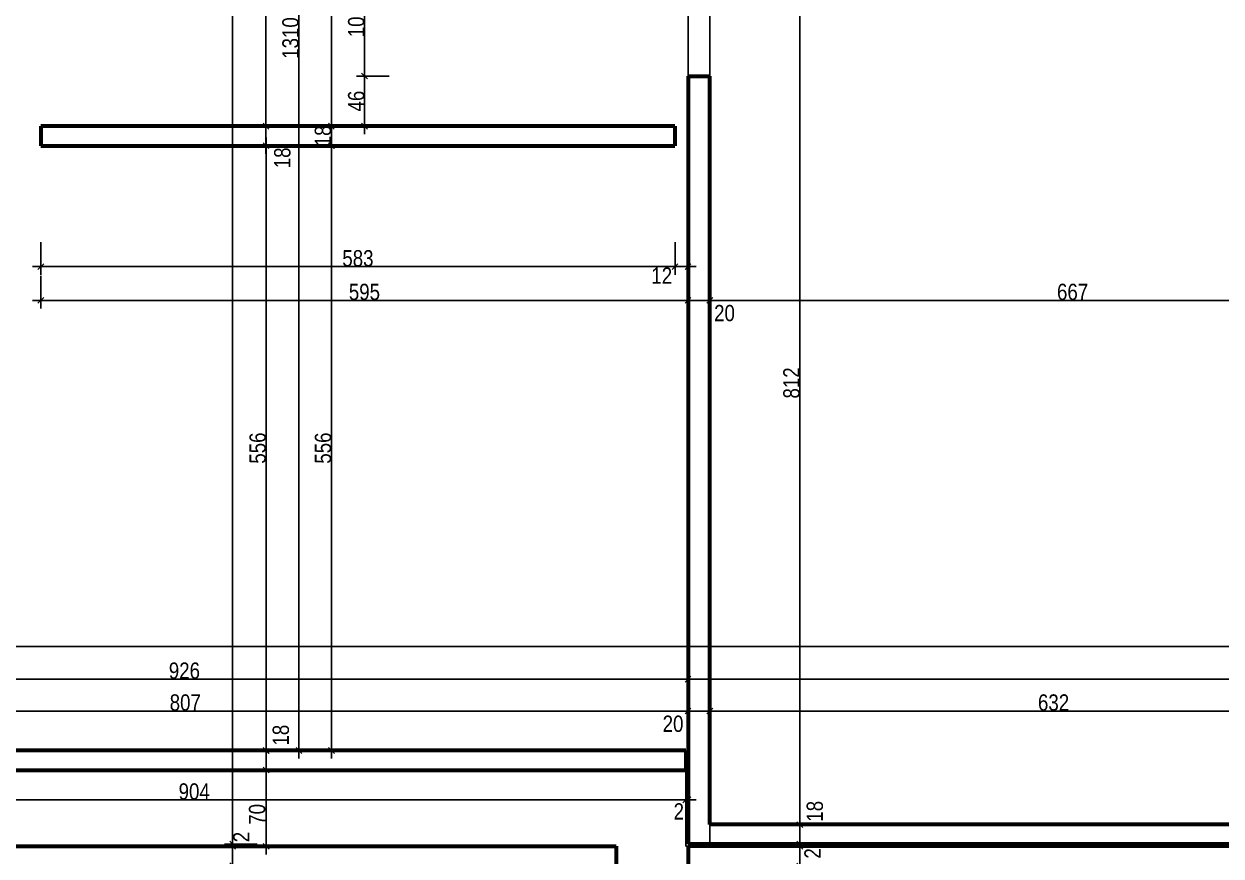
# Model space of a CAD drawing. Header units: centimetres. Extents: x 16433 to 114398, y -50094 to -12305.
# Drawn here: x 40277 to 41378, y -39027 to -38262 of the extents above; entities that cross this region are included whole.
import ezdxf

# ---------------------------------------------------------------- set-up
doc = ezdxf.new("R2010")
doc.units = ezdxf.units.CM
doc.header["$LTSCALE"] = 0.5
doc.layers.get('DEFPOINTS').update_dxf_attribs({"linetype": 'CONTINUOUS'})
for name, color, linetype in [('01_cote_gen', 4, 'CONTINUOUS'), ('01_linteaux', 2, 'CONTINUOUS'), ('AA_COTES', 2, 'CONTINUOUS')]:
    doc.layers.add(name, color=color, linetype=linetype)
doc.layers.add('01_murs_coup', color=5, linetype='CONTINUOUS', lineweight=60)
doc.styles.add('STYLE2', font='ARIALN.TTF')
doc.dimstyles.new('JB50', dxfattribs={"dimscale": 0.1, "dimtxt": 150, "dimasz": 15, "dimexe": 0.1, "dimexo": 0.1, "dimgap": 0.09, "dimtad": 1, "dimdec": 1, "dimdsep": 46, "dimtxsty": 'STYLE2', "dimblk1": 'BOND_G', "dimblk2": 'BOND_D', "dimsah": 1, "dimcen": 1.5, "dimdle": 0.01, "dimse1": 1, "dimse2": 1, "dimclrd": 4, "dimclre": 2, "dimclrt": 6, "dimazin": 2, "dimtfac": 2.333333, "dimtdec": 1, "dimtix": 1, "dimtmove": 2, "dimatfit": 3, "dimldrblk": 'BOND_G', "dimfxl": 1, "dimtolj": 1, "dimtzin": 0, "dimarcsym": 0})

# ---------------------------------------------------------------- blocks, each defined once
blk = doc.blocks.new('BOND_G')
at = {"layer": 'AA_COTES', "color": 0}
for p, q in [((0, -5), (0, 15)), ((5, 0), (-5, 0)), ((1.77, 1.77), (-1.77, -1.77))]:
    blk.add_line(p, q, dxfattribs=at)
blk = doc.blocks.new('BOND_D')
at = {"layer": 'AA_COTES', "color": 0}
for p, q in [((5, 0), (-5, 0)), ((-1.77, -1.77), (1.77, 1.77)), ((0, 5), (0, -15))]:
    blk.add_line(p, q, dxfattribs=at)
blk = doc.blocks.new('*D2683')
at = {"layer": '01_cote_gen', "color": 4, "lineweight": -2, "transparency": 16777216}
blk.add_line((40469.2, -39014), (40469.2, -36329.1), dxfattribs=at)
at = {"layer": 'DEFPOINTS', "color": 0}
for p in [(40469.2, -36327.6), (40737, -36327.6), (40491.7, -39015.5)]:
    blk.add_point(p, dxfattribs=at)
at = {"layer": '01_cote_gen', "color": 4, "lineweight": -2, "transparency": 16777216, "xscale": 1.5, "yscale": 1.5, "zscale": 1.5}
for name, p, rotation in [('BOND_D', (40469.2, -36327.6), 90), ('BOND_G', (40469.2, -39015.5), 270)]:
    blk.add_blockref(name, p, dxfattribs=dict(at, rotation=rotation))
at = {"layer": '01_cote_gen', "color": 6, "transparency": 16777216, "insert": (40461.6, -37671.5), "char_height": 15, "attachment_point": 5, "rotation": 90, "style": 'STYLE2'}
blk.add_mtext('\\A1;2688', dxfattribs=at)
blk = doc.blocks.new('*D2684')
at = {"layer": '01_cote_gen', "color": 4, "lineweight": -2, "transparency": 16777216}
blk.add_line((40499.9, -38372), (40499.9, -38357), dxfattribs=at)
at = {"layer": 'DEFPOINTS', "color": 0}
for p in [(40499.9, -38355.5), (40585.9, -38355.5), (40585.9, -38373.5)]:
    blk.add_point(p, dxfattribs=at)
at = {"layer": '01_cote_gen', "color": 4, "lineweight": -2, "transparency": 16777216, "xscale": 1.5, "yscale": 1.5, "zscale": 1.5}
for name, p, rotation in [('BOND_D', (40499.9, -38355.5), 90), ('BOND_G', (40499.9, -38373.5), 270)]:
    blk.add_blockref(name, p, dxfattribs=dict(at, rotation=rotation))
at = {"layer": '01_cote_gen', "color": 6, "transparency": 16777216, "insert": (40515, -38384.7), "char_height": 15, "attachment_point": 5, "rotation": 90, "style": 'STYLE2'}
blk.add_mtext('\\A1;18', dxfattribs=at)
blk = doc.blocks.new('*D2685')
at = {"layer": '01_cote_gen', "color": 4, "lineweight": -2, "transparency": 16777216}
blk.add_line((40499.9, -38354), (40499.9, -36671.1), dxfattribs=at)
at = {"layer": 'DEFPOINTS', "color": 0}
for p in [(40499.9, -36669.6), (40606.1, -36669.6), (40522.4, -38355.5)]:
    blk.add_point(p, dxfattribs=at)
at = {"layer": '01_cote_gen', "color": 4, "lineweight": -2, "transparency": 16777216, "xscale": 1.5, "yscale": 1.5, "zscale": 1.5}
for name, p, rotation in [('BOND_D', (40499.9, -36669.6), 90), ('BOND_G', (40499.9, -38355.5), 270)]:
    blk.add_blockref(name, p, dxfattribs=dict(at, rotation=rotation))
at = {"layer": '01_cote_gen', "color": 6, "transparency": 16777216, "insert": (40492.2, -37512.5), "char_height": 15, "attachment_point": 5, "rotation": 90, "style": 'STYLE2'}
blk.add_mtext('\\A1;1686', dxfattribs=at)
blk = doc.blocks.new('*D2688')
at = {"layer": '01_cote_gen', "color": 4, "lineweight": -2, "transparency": 16777216}
blk.add_line((40500.1, -38946), (40500.1, -38931), dxfattribs=at)
at = {"layer": 'DEFPOINTS', "color": 0}
for p in [(40500.1, -38929.5), (40522.6, -38929.5), (40522.6, -38947.5)]:
    blk.add_point(p, dxfattribs=at)
at = {"layer": '01_cote_gen', "color": 4, "lineweight": -2, "transparency": 16777216, "xscale": 1.5, "yscale": 1.5, "zscale": 1.5}
for name, p, rotation in [('BOND_D', (40500.1, -38929.5), 90), ('BOND_G', (40500.1, -38947.5), 270)]:
    blk.add_blockref(name, p, dxfattribs=dict(at, rotation=rotation))
at = {"layer": '01_cote_gen', "color": 6, "transparency": 16777216, "insert": (40513.6, -38915.4), "char_height": 15, "attachment_point": 5, "rotation": 90, "style": 'STYLE2'}
blk.add_mtext('\\A1;18', dxfattribs=at)
blk = doc.blocks.new('*D2689')
at = {"layer": '01_cote_gen', "color": 4, "lineweight": -2, "transparency": 16777216}
blk.add_line((40500, -38928), (40500, -38375), dxfattribs=at)
at = {"layer": 'DEFPOINTS', "color": 0}
for p in [(40500, -38373.5), (40522.5, -38373.5), (40522.6, -38929.5)]:
    blk.add_point(p, dxfattribs=at)
at = {"layer": '01_cote_gen', "color": 4, "lineweight": -2, "transparency": 16777216, "xscale": 1.5, "yscale": 1.5, "zscale": 1.5}
for name, p, rotation in [('BOND_D', (40500, -38373.5), 90), ('BOND_G', (40500, -38929.5), 270)]:
    blk.add_blockref(name, p, dxfattribs=dict(at, rotation=rotation))
at = {"layer": '01_cote_gen', "color": 6, "transparency": 16777216, "insert": (40492.3, -38651.5), "char_height": 15, "attachment_point": 5, "rotation": 90, "style": 'STYLE2'}
blk.add_mtext('\\A1;556', dxfattribs=at)
blk = doc.blocks.new('*D2690')
at = {"layer": '01_cote_gen', "color": 4, "lineweight": -2, "transparency": 16777216}
blk.add_line((40530.2, -38928), (40530.2, -37621), dxfattribs=at)
at = {"layer": 'DEFPOINTS', "color": 0}
for p in [(40530.2, -37619.5), (40620.9, -37619.5), (40596, -38929.5)]:
    blk.add_point(p, dxfattribs=at)
at = {"layer": '01_cote_gen', "color": 4, "lineweight": -2, "transparency": 16777216, "xscale": 1.5, "yscale": 1.5, "zscale": 1.5}
for name, p, rotation in [('BOND_D', (40530.2, -37619.5), 90), ('BOND_G', (40530.2, -38929.5), 270)]:
    blk.add_blockref(name, p, dxfattribs=dict(at, rotation=rotation))
at = {"layer": '01_cote_gen', "color": 6, "transparency": 16777216, "insert": (40522.5, -38274.5), "char_height": 15, "attachment_point": 5, "rotation": 90, "style": 'STYLE2'}
blk.add_mtext('\\A1;1310', dxfattribs=at)
blk = doc.blocks.new('*D2701')
at = {"layer": '01_cote_gen', "color": 4, "lineweight": -2, "transparency": 16777216}
blk.add_line((40560.1, -38928), (40560.1, -38375), dxfattribs=at)
at = {"layer": 'DEFPOINTS', "color": 0}
for p in [(40560.1, -38373.5), (40899.6, -38373.5), (40963.7, -38929.5)]:
    blk.add_point(p, dxfattribs=at)
at = {"layer": '01_cote_gen', "color": 4, "lineweight": -2, "transparency": 16777216, "xscale": 1.5, "yscale": 1.5, "zscale": 1.5}
for name, p, rotation in [('BOND_D', (40560.1, -38373.5), 90), ('BOND_G', (40560.1, -38929.5), 270)]:
    blk.add_blockref(name, p, dxfattribs=dict(at, rotation=rotation))
at = {"layer": '01_cote_gen', "color": 6, "transparency": 16777216, "insert": (40552.4, -38651.5), "char_height": 15, "attachment_point": 5, "rotation": 90, "style": 'STYLE2'}
blk.add_mtext('\\A1;556', dxfattribs=at)
blk = doc.blocks.new('*D2702')
at = {"layer": '01_cote_gen', "color": 4, "lineweight": -2, "transparency": 16777216}
blk.add_line((40560, -38372), (40560, -38357), dxfattribs=at)
at = {"layer": 'DEFPOINTS', "color": 0}
for p in [(40560, -38355.5), (40748.5, -38355.5), (40748.5, -38373.5)]:
    blk.add_point(p, dxfattribs=at)
at = {"layer": '01_cote_gen', "color": 4, "lineweight": -2, "transparency": 16777216, "xscale": 1.5, "yscale": 1.5, "zscale": 1.5}
for name, p, rotation in [('BOND_D', (40560, -38355.5), 90), ('BOND_G', (40560, -38373.5), 270)]:
    blk.add_blockref(name, p, dxfattribs=dict(at, rotation=rotation))
at = {"layer": '01_cote_gen', "color": 6, "transparency": 16777216, "insert": (40552.3, -38364.5), "char_height": 15, "attachment_point": 5, "rotation": 90, "style": 'STYLE2'}
blk.add_mtext('\\A1;18', dxfattribs=at)
blk = doc.blocks.new('*D2703')
at = {"layer": '01_cote_gen', "color": 4, "lineweight": -2, "transparency": 16777216}
blk.add_line((40560, -38354), (40560, -37621), dxfattribs=at)
at = {"layer": 'DEFPOINTS', "color": 0}
for p in [(40560, -37619.5), (40638.3, -37619.5), (40737, -38355.5)]:
    blk.add_point(p, dxfattribs=at)
at = {"layer": '01_cote_gen', "color": 4, "lineweight": -2, "transparency": 16777216, "xscale": 1.5, "yscale": 1.5, "zscale": 1.5}
for name, p, rotation in [('BOND_D', (40560, -37619.5), 90), ('BOND_G', (40560, -38355.5), 270)]:
    blk.add_blockref(name, p, dxfattribs=dict(at, rotation=rotation))
at = {"layer": '01_cote_gen', "color": 6, "transparency": 16777216, "insert": (40552.3, -37987.5), "char_height": 15, "attachment_point": 5, "rotation": 90, "style": 'STYLE2'}
blk.add_mtext('\\A1;736', dxfattribs=at)
blk = doc.blocks.new('*D2704')
at = {"layer": '01_cote_gen', "color": 4, "lineweight": -2, "transparency": 16777216}
blk.add_line((40590.5, -38354), (40590.5, -38311), dxfattribs=at)
at = {"layer": 'DEFPOINTS', "color": 0}
for p in [(40590.5, -38309.5), (40600, -38309.5), (40557.8, -38355.5)]:
    blk.add_point(p, dxfattribs=at)
at = {"layer": '01_cote_gen', "color": 4, "lineweight": -2, "transparency": 16777216, "xscale": 1.5, "yscale": 1.5, "zscale": 1.5}
for name, p, rotation in [('BOND_D', (40590.5, -38309.5), 90), ('BOND_G', (40590.5, -38355.5), 270)]:
    blk.add_blockref(name, p, dxfattribs=dict(at, rotation=rotation))
at = {"layer": '01_cote_gen', "color": 6, "transparency": 16777216, "insert": (40582.9, -38332.5), "char_height": 15, "attachment_point": 5, "rotation": 90, "style": 'STYLE2'}
blk.add_mtext('\\A1;46', dxfattribs=at)
blk = doc.blocks.new('*D2705')
at = {"layer": '01_cote_gen', "color": 4, "lineweight": -2, "transparency": 16777216}
blk.add_line((40590.5, -38308), (40590.5, -38211), dxfattribs=at)
at = {"layer": 'DEFPOINTS', "color": 0}
for p in [(40590.5, -38209.5), (40600, -38209.5), (40600, -38309.5)]:
    blk.add_point(p, dxfattribs=at)
at = {"layer": '01_cote_gen', "color": 4, "lineweight": -2, "transparency": 16777216, "xscale": 1.5, "yscale": 1.5, "zscale": 1.5}
for name, p, rotation in [('BOND_D', (40590.5, -38209.5), 90), ('BOND_G', (40590.5, -38309.5), 270)]:
    blk.add_blockref(name, p, dxfattribs=dict(at, rotation=rotation))
at = {"layer": '01_cote_gen', "color": 6, "transparency": 16777216, "insert": (40582.9, -38259.5), "char_height": 15, "attachment_point": 5, "rotation": 90, "style": 'STYLE2'}
blk.add_mtext('\\A1;100', dxfattribs=at)
blk = doc.blocks.new('*D2764')
at = {"layer": '01_cote_gen', "color": 4, "lineweight": -2, "transparency": 16777216}
blk.add_line((40082.4, -38893.2), (40886.4, -38893.2), dxfattribs=at)
at = {"layer": 'DEFPOINTS', "color": 0}
for p in [(40887.9, -38893.2), (40080.9, -38915.7), (40887.9, -38915.7)]:
    blk.add_point(p, dxfattribs=at)
at = {"layer": '01_cote_gen', "color": 4, "lineweight": -2, "transparency": 16777216, "xscale": 1.5, "yscale": 1.5, "zscale": 1.5, "rotation": 180}
blk.add_blockref('BOND_G', (40080.9, -38893.2), dxfattribs=at)
at = {"layer": '01_cote_gen', "color": 4, "lineweight": -2, "transparency": 16777216, "xscale": 1.5, "yscale": 1.5, "zscale": 1.5}
blk.add_blockref('BOND_D', (40887.9, -38893.2), dxfattribs=at)
at = {"layer": '01_cote_gen', "color": 6, "transparency": 16777216, "insert": (40425.7, -38885.5), "char_height": 15, "attachment_point": 5, "style": 'STYLE2'}
blk.add_mtext('\\A1;807', dxfattribs=at)
blk = doc.blocks.new('*D2765')
at = {"layer": '01_cote_gen', "color": 4, "lineweight": -2, "transparency": 16777216}
blk.add_line((39963.4, -38863.9), (40886.4, -38863.9), dxfattribs=at)
at = {"layer": 'DEFPOINTS', "color": 0}
for p in [(40887.9, -38861.9), (40887.9, -38863.9), (39961.9, -38915.7)]:
    blk.add_point(p, dxfattribs=at)
at = {"layer": '01_cote_gen', "color": 4, "lineweight": -2, "transparency": 16777216, "xscale": 1.5, "yscale": 1.5, "zscale": 1.5, "rotation": 180}
blk.add_blockref('BOND_G', (39961.9, -38863.9), dxfattribs=at)
at = {"layer": '01_cote_gen', "color": 4, "lineweight": -2, "transparency": 16777216, "xscale": 1.5, "yscale": 1.5, "zscale": 1.5}
blk.add_blockref('BOND_D', (40887.9, -38863.9), dxfattribs=at)
at = {"layer": '01_cote_gen', "color": 6, "transparency": 16777216, "insert": (40424.9, -38856.2), "char_height": 15, "attachment_point": 5, "style": 'STYLE2'}
blk.add_mtext('\\A1;926', dxfattribs=at)
blk = doc.blocks.new('*D2766')
at = {"layer": '01_cote_gen', "color": 4, "lineweight": -2, "transparency": 16777216}
blk.add_line((40889.4, -38893.2), (40906.4, -38893.2), dxfattribs=at)
at = {"layer": 'DEFPOINTS', "color": 0}
for p in [(40907.9, -38893.2), (40887.9, -38915), (40907.9, -38915)]:
    blk.add_point(p, dxfattribs=at)
at = {"layer": '01_cote_gen', "color": 4, "lineweight": -2, "transparency": 16777216, "xscale": 1.5, "yscale": 1.5, "zscale": 1.5, "rotation": 180}
blk.add_blockref('BOND_G', (40887.9, -38893.2), dxfattribs=at)
at = {"layer": '01_cote_gen', "color": 4, "lineweight": -2, "transparency": 16777216, "xscale": 1.5, "yscale": 1.5, "zscale": 1.5}
blk.add_blockref('BOND_D', (40907.9, -38893.2), dxfattribs=at)
at = {"layer": '01_cote_gen', "color": 6, "transparency": 16777216, "insert": (40874.1, -38905), "char_height": 15, "attachment_point": 5, "style": 'STYLE2'}
blk.add_mtext('\\A1;20', dxfattribs=at)
blk = doc.blocks.new('*D2767')
at = {"layer": '01_cote_gen', "color": 4, "lineweight": -2, "transparency": 16777216}
blk.add_line((40909.4, -38893.2), (41538.4, -38893.2), dxfattribs=at)
at = {"layer": 'DEFPOINTS', "color": 0}
for p in [(40907.9, -38874.4), (41539.9, -38882.7), (41539.9, -38893.2)]:
    blk.add_point(p, dxfattribs=at)
at = {"layer": '01_cote_gen', "color": 4, "lineweight": -2, "transparency": 16777216, "xscale": 1.5, "yscale": 1.5, "zscale": 1.5, "rotation": 180}
blk.add_blockref('BOND_G', (40907.9, -38893.2), dxfattribs=at)
at = {"layer": '01_cote_gen', "color": 4, "lineweight": -2, "transparency": 16777216, "xscale": 1.5, "yscale": 1.5, "zscale": 1.5}
blk.add_blockref('BOND_D', (41539.9, -38893.2), dxfattribs=at)
at = {"layer": '01_cote_gen', "color": 6, "transparency": 16777216, "insert": (41223.9, -38885.5), "char_height": 15, "attachment_point": 5, "style": 'STYLE2'}
blk.add_mtext('\\A1;632', dxfattribs=at)
blk = doc.blocks.new('*D2771')
at = {"layer": '01_cote_gen', "color": 4, "lineweight": -2, "transparency": 16777216}
blk.add_line((40889.4, -38863.9), (42420.4, -38863.9), dxfattribs=at)
at = {"layer": 'DEFPOINTS', "color": 0}
for p in [(40887.9, -38836.2), (42421.9, -38852.9), (42421.9, -38863.9)]:
    blk.add_point(p, dxfattribs=at)
at = {"layer": '01_cote_gen', "color": 4, "lineweight": -2, "transparency": 16777216, "xscale": 1.5, "yscale": 1.5, "zscale": 1.5, "rotation": 180}
blk.add_blockref('BOND_G', (40887.9, -38863.9), dxfattribs=at)
at = {"layer": '01_cote_gen', "color": 4, "lineweight": -2, "transparency": 16777216, "xscale": 1.5, "yscale": 1.5, "zscale": 1.5}
blk.add_blockref('BOND_D', (42421.9, -38863.9), dxfattribs=at)
at = {"layer": '01_cote_gen', "color": 6, "transparency": 16777216, "insert": (41654.8, -38856.2), "char_height": 15, "attachment_point": 5, "style": 'STYLE2'}
blk.add_mtext('\\A1;1534', dxfattribs=at)
blk = doc.blocks.new('*D2794')
at = {"layer": '01_cote_gen', "color": 4, "lineweight": -2, "transparency": 16777216}
blk.add_line((40886.4, -38484.7), (40877.4, -38484.7), dxfattribs=at)
at = {"layer": 'DEFPOINTS', "color": 0}
for p in [(40875.9, -38396.2), (40887.9, -38483.4), (40875.9, -38484.7)]:
    blk.add_point(p, dxfattribs=at)
at = {"layer": '01_cote_gen', "color": 4, "lineweight": -2, "transparency": 16777216, "xscale": 1.5, "yscale": 1.5, "zscale": 1.5, "rotation": 180}
blk.add_blockref('BOND_D', (40875.9, -38484.7), dxfattribs=at)
at = {"layer": '01_cote_gen', "color": 4, "lineweight": -2, "transparency": 16777216, "xscale": 1.5, "yscale": 1.5, "zscale": 1.5}
blk.add_blockref('BOND_G', (40887.9, -38484.7), dxfattribs=at)
at = {"layer": '01_cote_gen', "color": 6, "transparency": 16777216, "insert": (40863.7, -38492.9), "char_height": 15, "attachment_point": 5, "style": 'STYLE2'}
blk.add_mtext('\\A1;12', dxfattribs=at)
blk = doc.blocks.new('*D2795')
at = {"layer": '01_cote_gen', "color": 4, "lineweight": -2, "transparency": 16777216}
blk.add_line((40874.4, -38484.7), (40294.4, -38484.7), dxfattribs=at)
at = {"layer": 'DEFPOINTS', "color": 0}
for p in [(40292.9, -38396.2), (40875.9, -38396.2), (40292.9, -38484.7)]:
    blk.add_point(p, dxfattribs=at)
at = {"layer": '01_cote_gen', "color": 4, "lineweight": -2, "transparency": 16777216, "xscale": 1.5, "yscale": 1.5, "zscale": 1.5, "rotation": 180}
blk.add_blockref('BOND_D', (40292.9, -38484.7), dxfattribs=at)
at = {"layer": '01_cote_gen', "color": 4, "lineweight": -2, "transparency": 16777216, "xscale": 1.5, "yscale": 1.5, "zscale": 1.5}
blk.add_blockref('BOND_G', (40875.9, -38484.7), dxfattribs=at)
at = {"layer": '01_cote_gen', "color": 6, "transparency": 16777216, "insert": (40584.4, -38477.1), "char_height": 15, "attachment_point": 5, "style": 'STYLE2'}
blk.add_mtext('\\A1;583', dxfattribs=at)
blk = doc.blocks.new('*D2796')
at = {"layer": '01_cote_gen', "color": 4, "lineweight": -2, "transparency": 16777216}
blk.add_line((40886.4, -38515.7), (40294.4, -38515.7), dxfattribs=at)
at = {"layer": 'DEFPOINTS', "color": 0}
for p in [(40292.9, -38492.2), (40887.9, -38492.2), (40292.9, -38515.7)]:
    blk.add_point(p, dxfattribs=at)
at = {"layer": '01_cote_gen', "color": 4, "lineweight": -2, "transparency": 16777216, "xscale": 1.5, "yscale": 1.5, "zscale": 1.5, "rotation": 180}
blk.add_blockref('BOND_D', (40292.9, -38515.7), dxfattribs=at)
at = {"layer": '01_cote_gen', "color": 4, "lineweight": -2, "transparency": 16777216, "xscale": 1.5, "yscale": 1.5, "zscale": 1.5}
blk.add_blockref('BOND_G', (40887.9, -38515.7), dxfattribs=at)
at = {"layer": '01_cote_gen', "color": 6, "transparency": 16777216, "insert": (40590.4, -38508), "char_height": 15, "attachment_point": 5, "style": 'STYLE2'}
blk.add_mtext('\\A1;595', dxfattribs=at)
blk = doc.blocks.new('*D2798')
at = {"layer": '01_cote_gen', "color": 4, "lineweight": -2, "transparency": 16777216}
blk.add_line((41573.4, -38515.7), (40909.4, -38515.7), dxfattribs=at)
at = {"layer": 'DEFPOINTS', "color": 0}
for p in [(40907.9, -38506.4), (41574.9, -38506.4), (40907.9, -38515.7)]:
    blk.add_point(p, dxfattribs=at)
at = {"layer": '01_cote_gen', "color": 4, "lineweight": -2, "transparency": 16777216, "xscale": 1.5, "yscale": 1.5, "zscale": 1.5, "rotation": 180}
blk.add_blockref('BOND_D', (40907.9, -38515.7), dxfattribs=at)
at = {"layer": '01_cote_gen', "color": 4, "lineweight": -2, "transparency": 16777216, "xscale": 1.5, "yscale": 1.5, "zscale": 1.5}
blk.add_blockref('BOND_G', (41574.9, -38515.7), dxfattribs=at)
at = {"layer": '01_cote_gen', "color": 6, "transparency": 16777216, "insert": (41241.4, -38508), "char_height": 15, "attachment_point": 5, "style": 'STYLE2'}
blk.add_mtext('\\A1;667', dxfattribs=at)
blk = doc.blocks.new('*D2799')
at = {"layer": '01_cote_gen', "color": 4, "lineweight": -2, "transparency": 16777216}
blk.add_line((40906.4, -38515.7), (40889.4, -38515.7), dxfattribs=at)
at = {"layer": 'DEFPOINTS', "color": 0}
for p in [(40887.9, -38515.7), (40887.9, -38535.8), (40907.9, -38535.8)]:
    blk.add_point(p, dxfattribs=at)
at = {"layer": '01_cote_gen', "color": 4, "lineweight": -2, "transparency": 16777216, "xscale": 1.5, "yscale": 1.5, "zscale": 1.5, "rotation": 180}
blk.add_blockref('BOND_D', (40887.9, -38515.7), dxfattribs=at)
at = {"layer": '01_cote_gen', "color": 4, "lineweight": -2, "transparency": 16777216, "xscale": 1.5, "yscale": 1.5, "zscale": 1.5}
blk.add_blockref('BOND_G', (40907.9, -38515.7), dxfattribs=at)
at = {"layer": '01_cote_gen', "color": 6, "transparency": 16777216, "insert": (40921.4, -38527.5), "char_height": 15, "attachment_point": 5, "style": 'STYLE2'}
blk.add_mtext('\\A1;20', dxfattribs=at)
blk = doc.blocks.new('*D2817')
at = {"layer": '01_cote_gen', "color": 4, "lineweight": -2, "transparency": 16777216}
for p, q in [((40469.2, -39014), (40469.2, -39012.5)), ((40469.2, -39015.5), (40469.2, -39017.5)), ((40469.2, -39019), (40469.2, -39020.5))]:
    blk.add_line(p, q, dxfattribs=at)
at = {"layer": 'DEFPOINTS', "color": 0}
for p in [(40469.2, -39017.5), (40472.2, -39015.5), (40472.8, -39017.5)]:
    blk.add_point(p, dxfattribs=at)
at = {"layer": '01_cote_gen', "color": 4, "lineweight": -2, "transparency": 16777216, "xscale": 1.5, "yscale": 1.5, "zscale": 1.5}
for name, p, rotation in [('BOND_G', (40469.2, -39015.5), 270), ('BOND_D', (40469.2, -39017.5), 90)]:
    blk.add_blockref(name, p, dxfattribs=dict(at, rotation=rotation))
at = {"layer": '01_cote_gen', "color": 6, "transparency": 16777216, "insert": (40477.2, -39009.1), "char_height": 15, "attachment_point": 5, "rotation": 90, "style": 'STYLE2'}
blk.add_mtext('\\A1;2', dxfattribs=at)
blk = doc.blocks.new('*D2818')
at = {"layer": '01_cote_gen', "color": 4, "lineweight": -2, "transparency": 16777216}
blk.add_line((40500.1, -39016), (40500.1, -38949), dxfattribs=at)
at = {"layer": 'DEFPOINTS', "color": 0}
for p in [(40500.1, -38947.5), (40508.2, -38947.5), (40508.2, -39017.5)]:
    blk.add_point(p, dxfattribs=at)
at = {"layer": '01_cote_gen', "color": 4, "lineweight": -2, "transparency": 16777216, "xscale": 1.5, "yscale": 1.5, "zscale": 1.5}
for name, p, rotation in [('BOND_D', (40500.1, -38947.5), 90), ('BOND_G', (40500.1, -39017.5), 270)]:
    blk.add_blockref(name, p, dxfattribs=dict(at, rotation=rotation))
at = {"layer": '01_cote_gen', "color": 6, "transparency": 16777216, "insert": (40491.8, -38988.2), "char_height": 15, "attachment_point": 5, "rotation": 90, "style": 'STYLE2'}
blk.add_mtext('\\A1;70', dxfattribs=at)
blk = doc.blocks.new('*D2819')
at = {"layer": '01_cote_gen', "color": 4, "lineweight": -2, "transparency": 16777216}
blk.add_line((40469.2, -39034), (40469.2, -39019), dxfattribs=at)
at = {"layer": 'DEFPOINTS', "color": 0}
for p in [(40469.2, -39017.5), (40480.5, -39017.5), (40480.5, -39035.5)]:
    blk.add_point(p, dxfattribs=at)
at = {"layer": '01_cote_gen', "color": 4, "lineweight": -2, "transparency": 16777216, "xscale": 1.5, "yscale": 1.5, "zscale": 1.5}
for name, p, rotation in [('BOND_D', (40469.2, -39017.5), 90), ('BOND_G', (40469.2, -39035.5), 270)]:
    blk.add_blockref(name, p, dxfattribs=dict(at, rotation=rotation))
at = {"layer": '01_cote_gen', "color": 6, "transparency": 16777216, "insert": (40484.7, -39054), "char_height": 15, "attachment_point": 5, "rotation": 90, "style": 'STYLE2'}
blk.add_mtext('\\A1;18', dxfattribs=at)
blk = doc.blocks.new('*D2835')
at = {"layer": '01_cote_gen', "color": 4, "lineweight": -2, "transparency": 16777216}
blk.add_line((39963.4, -38833.8), (44284.3, -38833.8), dxfattribs=at)
at = {"layer": 'DEFPOINTS', "color": 0}
for p in [(44285.8, -38833.8), (39961.9, -38856.4), (44285.8, -38856.4)]:
    blk.add_point(p, dxfattribs=at)
at = {"layer": '01_cote_gen', "color": 4, "lineweight": -2, "transparency": 16777216, "xscale": 1.5, "yscale": 1.5, "zscale": 1.5, "rotation": 180}
blk.add_blockref('BOND_G', (39961.9, -38833.8), dxfattribs=at)
at = {"layer": '01_cote_gen', "color": 4, "lineweight": -2, "transparency": 16777216, "xscale": 1.5, "yscale": 1.5, "zscale": 1.5}
blk.add_blockref('BOND_D', (44285.8, -38833.8), dxfattribs=at)
at = {"layer": '01_cote_gen', "color": 6, "transparency": 16777216, "insert": (42123.9, -38826.1), "char_height": 15, "attachment_point": 5, "style": 'STYLE2'}
blk.add_mtext('\\A1;4324', dxfattribs=at)
blk = doc.blocks.new('*D2869')
at = {"layer": '01_cote_gen', "color": 4, "lineweight": -2, "transparency": 16777216}
for p, q in [((40884.4, -38974.9), (40882.9, -38974.9)), ((40887.9, -38974.9), (40885.9, -38974.9)), ((40889.4, -38974.9), (40890.9, -38974.9))]:
    blk.add_line(p, q, dxfattribs=at)
at = {"layer": 'DEFPOINTS', "color": 0}
for p in [(40885.9, -38959.6), (40887.9, -38959.6), (40885.9, -38974.9)]:
    blk.add_point(p, dxfattribs=at)
at = {"layer": '01_cote_gen', "color": 4, "lineweight": -2, "transparency": 16777216, "xscale": 1.5, "yscale": 1.5, "zscale": 1.5}
blk.add_blockref('BOND_D', (40885.9, -38974.9), dxfattribs=at)
at = {"layer": '01_cote_gen', "color": 4, "lineweight": -2, "transparency": 16777216, "xscale": 1.5, "yscale": 1.5, "zscale": 1.5, "rotation": 180}
blk.add_blockref('BOND_G', (40887.9, -38974.9), dxfattribs=at)
at = {"layer": '01_cote_gen', "color": 6, "transparency": 16777216, "insert": (40879.4, -38985.5), "char_height": 15, "attachment_point": 5, "style": 'STYLE2'}
blk.add_mtext('\\A1;2', dxfattribs=at)
blk = doc.blocks.new('*D2870')
at = {"layer": '01_cote_gen', "color": 4, "lineweight": -2, "transparency": 16777216}
blk.add_line((40884.4, -38974.9), (39983.4, -38974.9), dxfattribs=at)
at = {"layer": 'DEFPOINTS', "color": 0}
for p in [(40885.9, -38967.4), (39981.9, -38974.9), (39981.9, -38982.5)]:
    blk.add_point(p, dxfattribs=at)
at = {"layer": '01_cote_gen', "color": 4, "lineweight": -2, "transparency": 16777216, "xscale": 1.5, "yscale": 1.5, "zscale": 1.5, "rotation": 180}
blk.add_blockref('BOND_D', (39981.9, -38974.9), dxfattribs=at)
at = {"layer": '01_cote_gen', "color": 4, "lineweight": -2, "transparency": 16777216, "xscale": 1.5, "yscale": 1.5, "zscale": 1.5}
blk.add_blockref('BOND_G', (40885.9, -38974.9), dxfattribs=at)
at = {"layer": '01_cote_gen', "color": 6, "transparency": 16777216, "insert": (40433.9, -38967.3), "char_height": 15, "attachment_point": 5, "style": 'STYLE2'}
blk.add_mtext('\\A1;904', dxfattribs=at)
blk = doc.blocks.new('*D3071')
at = {"layer": '01_cote_gen', "color": 4, "lineweight": -2, "transparency": 16777216}
blk.add_line((40990.7, -39034.1), (40990.7, -39019.1), dxfattribs=at)
at = {"layer": 'DEFPOINTS', "color": 0}
for p in [(40990.7, -39017.6), (41038.8, -39017.6), (41038.8, -39035.6)]:
    blk.add_point(p, dxfattribs=at)
at = {"layer": '01_cote_gen', "color": 4, "lineweight": -2, "transparency": 16777216, "xscale": 1.5, "yscale": 1.5, "zscale": 1.5}
for name, p, rotation in [('BOND_D', (40990.7, -39017.6), 90), ('BOND_G', (40990.7, -39035.6), 270)]:
    blk.add_blockref(name, p, dxfattribs=dict(at, rotation=rotation))
at = {"layer": '01_cote_gen', "color": 6, "transparency": 16777216, "insert": (41004.2, -39047.7), "char_height": 15, "attachment_point": 5, "rotation": 90, "style": 'STYLE2'}
blk.add_mtext('\\A1;18', dxfattribs=at)
blk = doc.blocks.new('*D3072')
at = {"layer": '01_cote_gen', "color": 4, "lineweight": -2, "transparency": 16777216}
for p, q in [((40990.7, -39014.1), (40990.7, -39012.6)), ((40990.7, -39015.6), (40990.7, -39017.6)), ((40990.7, -39019.1), (40990.7, -39020.6))]:
    blk.add_line(p, q, dxfattribs=at)
at = {"layer": 'DEFPOINTS', "color": 0}
for p in [(40990.7, -39017.6), (41032.1, -39015.6), (41032.1, -39017.6)]:
    blk.add_point(p, dxfattribs=at)
at = {"layer": '01_cote_gen', "color": 4, "lineweight": -2, "transparency": 16777216, "xscale": 1.5, "yscale": 1.5, "zscale": 1.5}
for name, p, rotation in [('BOND_G', (40990.7, -39015.6), 270), ('BOND_D', (40990.7, -39017.6), 90)]:
    blk.add_blockref(name, p, dxfattribs=dict(at, rotation=rotation))
at = {"layer": '01_cote_gen', "color": 6, "transparency": 16777216, "insert": (41002.3, -39024.1), "char_height": 15, "attachment_point": 5, "rotation": 90, "style": 'STYLE2'}
blk.add_mtext('\\A1;2', dxfattribs=at)
blk = doc.blocks.new('*D3073')
at = {"layer": '01_cote_gen', "color": 4, "lineweight": -2, "transparency": 16777216}
blk.add_line((40990.7, -39014.1), (40990.7, -38999.1), dxfattribs=at)
at = {"layer": 'DEFPOINTS', "color": 0}
for p in [(40990.7, -38997.6), (41003.8, -38997.6), (41003.8, -39015.6)]:
    blk.add_point(p, dxfattribs=at)
at = {"layer": '01_cote_gen', "color": 4, "lineweight": -2, "transparency": 16777216, "xscale": 1.5, "yscale": 1.5, "zscale": 1.5}
for name, p, rotation in [('BOND_D', (40990.7, -38997.6), 90), ('BOND_G', (40990.7, -39015.6), 270)]:
    blk.add_blockref(name, p, dxfattribs=dict(at, rotation=rotation))
at = {"layer": '01_cote_gen', "color": 6, "transparency": 16777216, "insert": (41004.5, -38985.4), "char_height": 15, "attachment_point": 5, "rotation": 90, "style": 'STYLE2'}
blk.add_mtext('\\A1;18', dxfattribs=at)
blk = doc.blocks.new('*D3074')
at = {"layer": '01_cote_gen', "color": 4, "lineweight": -2, "transparency": 16777216}
blk.add_line((40990.7, -38996.1), (40990.7, -38187), dxfattribs=at)
at = {"layer": 'DEFPOINTS', "color": 0}
for p in [(40990.7, -38185.5), (41035.4, -38185.5), (41003.8, -38997.6)]:
    blk.add_point(p, dxfattribs=at)
at = {"layer": '01_cote_gen', "color": 4, "lineweight": -2, "transparency": 16777216, "xscale": 1.5, "yscale": 1.5, "zscale": 1.5}
for name, p, rotation in [('BOND_D', (40990.7, -38185.5), 90), ('BOND_G', (40990.7, -38997.6), 270)]:
    blk.add_blockref(name, p, dxfattribs=dict(at, rotation=rotation))
at = {"layer": '01_cote_gen', "color": 6, "transparency": 16777216, "insert": (40983, -38591.6), "char_height": 15, "attachment_point": 5, "rotation": 90, "style": 'STYLE2'}
blk.add_mtext('\\A1;812', dxfattribs=at)

msp = doc.modelspace()

# ---------------------------------------------------------------- linework, layer by layer
at = {"layer": '01_cote_gen'}
msp.add_line((40907.886, -38997.546), (40907.883, -39015.546), dxfattribs=at)
at = {"layer": '01_linteaux'}
for p, q in [((40887.886, -38209.545), (40887.886, -38309.542)), ((40907.886, -38209.545), (40907.886, -38309.542)), ((40885.886, -38947.54), (40885.886, -39017.543)), ((40887.886, -39017.543), (40885.886, -39017.543))]:
    msp.add_line(p, q, dxfattribs=at)
at = {"layer": '01_murs_coup'}
for p, q in [((40887.886, -38309.542), (40907.886, -38309.542)), ((40887.886, -38309.542), (40887.886, -39015.543)), ((40907.886, -38997.546), (40907.886, -38309.542)), ((40875.886, -38355.538), (40292.884, -38355.538)), ((40292.884, -38355.538), (40292.884, -38373.538)), ((40875.886, -38355.538), (40875.886, -38373.538)), ((40292.884, -38373.538), (40875.886, -38373.538)), ((40885.886, -38929.54), (40080.884, -38929.54)), ((40885.886, -38929.54), (40885.886, -38947.54)), ((40080.884, -38947.54), (40885.886, -38947.54)), ((41386.867, -38997.616), (40907.886, -38997.546)), ((39981.886, -39017.54), (40821.886, -39017.54)), ((40821.886, -39017.54), (40821.886, -39929.587)), ((41386.869, -39015.616), (40887.886, -39015.543)), ((40887.886, -39017.543), (40887.886, -39035.543)), ((41386.869, -39017.616), (40887.886, -39017.543))]:
    msp.add_line(p, q, dxfattribs=at)

# ---------------------------------------------------------------- dimensions: what is measured, and where the dimension line sits
at = {"layer": '01_cote_gen'}
for base, p1, p2, picture, middle in [((40469.23, -36327.559), (40491.73, -39015.54), (40736.983, -36327.559), '*D2683', (40461.562, -37671.55)), ((40499.902, -36669.558), (40522.416, -38355.538), (40606.087, -36669.558), '*D2685', (40492.235, -37512.548)), ((40530.202, -37619.548), (40596.047, -38929.54), (40620.867, -37619.548), '*D2690', (40522.535, -38274.544)), ((40559.954, -37619.548), (40737.018, -38355.538), (40638.268, -37619.548), '*D2703', (40552.287, -37987.543)), ((40990.659, -38185.549), (41003.783, -38997.56), (41035.392, -38185.549), '*D3074', (40982.992, -38591.554)), ((40590.53, -38209.545), (40600.044, -38309.542), (40600.044, -38209.545), '*D2705', (40582.862, -38259.543)), ((40590.53, -38309.542), (40557.811, -38355.538), (40600.044, -38309.542), '*D2704', (40582.862, -38332.54)), ((40559.954, -38355.538), (40748.468, -38373.538), (40748.468, -38355.538), '*D2702', (40552.287, -38364.538)), ((40500.002, -38373.538), (40522.643, -38929.54), (40522.543, -38373.538), '*D2689', (40492.335, -38651.539)), ((40560.054, -38373.538), (40963.717, -38929.54), (40899.6, -38373.538), '*D2701', (40552.387, -38651.539))]:
    dim = msp.add_linear_dim(base=base, p1=p1, p2=p2, angle=90, dimstyle='JB50', dxfattribs=at)
    dim.commit()
    dim.dimension.update_dxf_attribs({"geometry": picture, "text_midpoint": middle})
for base, p1, p2, picture, middle in [((40499.916, -38355.538), (40585.922, -38373.538), (40585.922, -38355.538), '*D2684', (40515.049, -38384.716)), ((40500.143, -38929.54), (40522.643, -38947.54), (40522.643, -38929.54), '*D2688', (40513.592, -38915.354)), ((40500.143, -38947.54), (40508.183, -39017.54), (40508.183, -38947.54), '*D2818', (40491.768, -38988.197)), ((40990.659, -38997.56), (41003.78, -39015.56), (41003.783, -38997.56), '*D3073', (41004.486, -38985.385)), ((40469.23, -39017.54), (40472.187, -39015.54), (40472.834, -39017.54), '*D2817', (40477.223, -39009.101)), ((40469.23, -39017.54), (40480.501, -39035.54), (40480.501, -39017.54), '*D2819', (40484.687, -39053.984)), ((40990.659, -39017.564), (41032.123, -39015.564), (41032.122, -39017.564), '*D3072', (41002.278, -39024.103)), ((40990.659, -39017.565), (41038.782, -39035.565), (41038.784, -39017.565), '*D3071', (41004.179, -39047.739))]:
    dim = msp.add_linear_dim(base=base, p1=p1, p2=p2, angle=90, dimstyle='JB50', dxfattribs=at)
    dim.commit()
    dim.dimension.update_dxf_attribs({"geometry": picture, "text_midpoint": middle, "dimtype": 160})
for base, p1, p2, picture, middle in [((40292.884, -38484.718), (40875.886, -38396.239), (40292.884, -38396.239), '*D2795', (40584.385, -38477.051)), ((40292.884, -38515.676), (40887.886, -38492.218), (40292.884, -38492.218), '*D2796', (40590.385, -38508.008)), ((40907.886, -38515.676), (41574.906, -38506.425), (40907.886, -38506.425), '*D2798', (41241.396, -38508.008)), ((44285.849, -38833.776), (39961.886, -38856.385), (44285.849, -38856.385), '*D2835', (42123.868, -38826.108)), ((40887.886, -38863.885), (39961.886, -38915.679), (40887.886, -38861.864), '*D2765', (40424.886, -38856.217)), ((41539.89, -38893.182), (40907.886, -38874.396), (41539.89, -38882.671), '*D2767', (41223.888, -38885.515)), ((39981.886, -38974.92), (40885.886, -38967.42), (39981.886, -38982.54), '*D2870', (40433.886, -38967.252))]:
    dim = msp.add_linear_dim(base=base, p1=p1, p2=p2, dimstyle='JB50', dxfattribs=at)
    dim.commit()
    dim.dimension.update_dxf_attribs({"geometry": picture, "text_midpoint": middle})
for base, p1, p2, picture, middle in [((40875.886, -38484.718), (40887.886, -38483.392), (40875.886, -38396.239), '*D2794', (40863.733, -38492.859)), ((40887.886, -38515.676), (40907.886, -38535.806), (40887.886, -38535.806), '*D2799', (40921.396, -38527.548)), ((42421.889, -38863.885), (40887.886, -38836.187), (42421.889, -38852.85), '*D2771', (41654.797, -38856.217)), ((40887.886, -38893.179), (40080.884, -38915.679), (40887.886, -38915.679), '*D2764', (40425.659, -38885.512)), ((40907.886, -38893.179), (40887.886, -38914.974), (40907.886, -38914.974), '*D2766', (40874.097, -38904.959)), ((40885.886, -38974.92), (40887.886, -38959.642), (40885.886, -38959.642), '*D2869', (40879.411, -38985.476))]:
    dim = msp.add_linear_dim(base=base, p1=p1, p2=p2, dimstyle='JB50', dxfattribs=at)
    dim.commit()
    dim.dimension.update_dxf_attribs({"geometry": picture, "text_midpoint": middle, "dimtype": 160})

doc.saveas('drawing.dxf')
